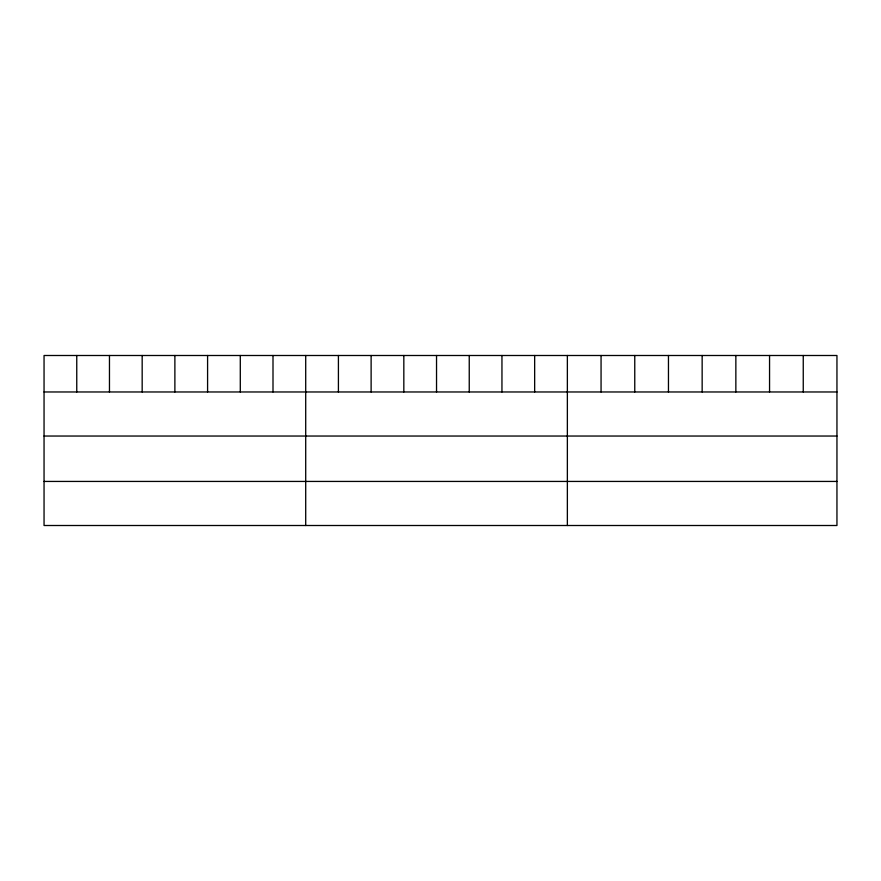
<?xml version="1.0" encoding="UTF-8"?>
<svg xmlns="http://www.w3.org/2000/svg" width="881" height="881" viewBox="0 0 881 881"><rect width="100%" height="100%" fill="white"/><g stroke="black" fill="none" stroke-linecap="round" stroke-linejoin="round"><path stroke-width="1.32" d="M836.95 391.968L836.95 525.505L44.05 525.505L44.05 355.495L836.95 355.495L836.95 391.968L44.05 391.968M44.05 436.04L836.95 436.04M44.05 481.433L836.95 481.433M803.252 355.495L803.252 391.968M769.553 355.495L769.553 391.968M735.855 355.495L735.855 391.968M702.157 355.495L702.157 391.968M668.459 355.495L668.459 391.968M634.76 355.495L634.76 391.968M601.062 355.495L601.062 391.968M567.364 355.495L567.364 525.505M534.657 355.495L534.657 391.968M501.95 355.495L501.95 391.968M469.243 355.495L469.243 391.968M436.536 355.495L436.536 391.968M403.828 355.495L403.828 391.968M371.121 355.495L371.121 391.968M338.414 355.495L338.414 391.968M305.707 355.495L305.707 525.505M273 355.495L273 391.968M240.293 355.495L240.293 391.968M207.586 355.495L207.586 391.968M174.879 355.495L174.879 391.968M142.171 355.495L142.171 391.968M109.464 355.495L109.464 391.968M76.757 355.495L76.757 391.968"/></g></svg>
